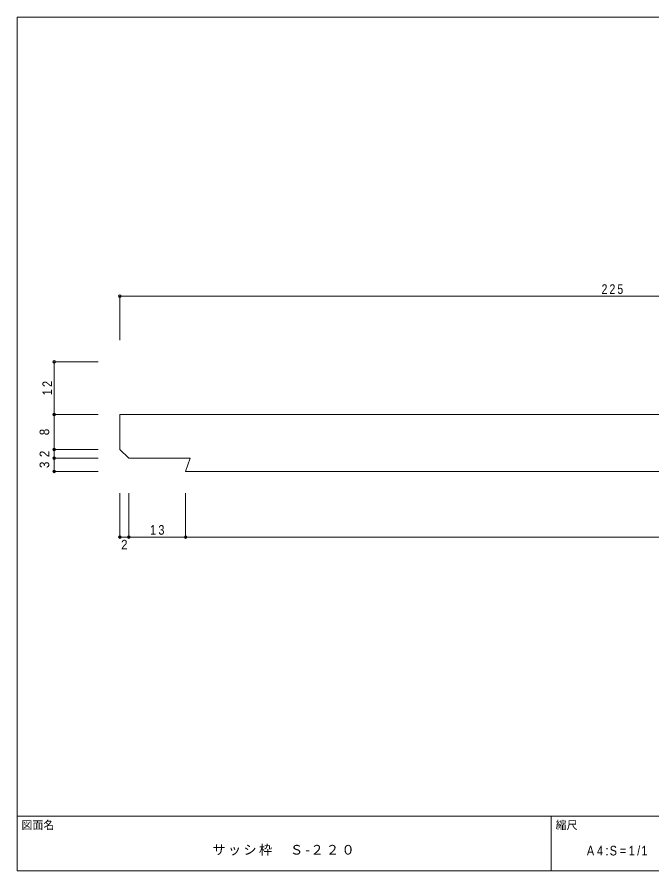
# Model space of a CAD drawing. Units: millimetres at full size, sheet at 1:1. Extents: x -141 to 141, y -98 to 98.
# Drawn here: x -141 to 4, y -97.5 to 97.5 of the extents above; entities that cross this region are included whole.
import ezdxf
from ezdxf.enums import TextEntityAlignment as Align

# ---------------------------------------------------------------- set-up
doc = ezdxf.new("R2010")
doc.units = ezdxf.units.MM
doc.header["$PDMODE"] = 32
doc.header["$PDSIZE"] = 0.6
for name, color, linetype, lineweight in [('0-0_ＫＢ製品', 2, 'Continuous', 9), ('0-3_寸法', 4, 'Continuous', 9), ('F-0_図面枠', 5, 'Continuous', 9), ('F-5_F-5ﾚｲﾔ', 7, 'Continuous', 9)]:
    doc.layers.add(name, color=color, linetype=linetype, lineweight=lineweight)
doc.styles.add('HGｺﾞｼｯｸM', font='')
doc.styles.get('HGｺﾞｼｯｸM').set_extended_font_data('HGｺﾞｼｯｸM')

msp = doc.modelspace()

# ---------------------------------------------------------------- linework, layer by layer
at = {"layer": '0-0_ＫＢ製品'}
for p, q in [((107.5, 6.75), (-117.5, 6.75)), ((-117.5, -1.25), (-117.5, 6.75)), ((-117.5, -1.25), (-115.5, -3.25)), ((-101.5, -3.25), (-115.5, -3.25)), ((-102.5, -6.25), (-101.5, -3.25)), ((116.5, -6.25), (-102.5, -6.25))]:
    msp.add_line(p, q, dxfattribs=at)
at = {"layer": '0-3_寸法'}
for p, q in [((107.5, 33.75), (-117.5, 33.75)), ((-117.5, 33.75), (-117.5, 23.75)), ((-132.5, 6.75), (-132.5, 18.75)), ((-132.5, 18.75), (-122.5, 18.75)), ((-132.5, -1.25), (-132.5, 6.75)), ((-132.5, 6.75), (-122.5, 6.75)), ((-132.5, -3.25), (-132.5, -1.25)), ((-132.5, -1.25), (-122.5, -1.25)), ((-132.5, -6.25), (-132.5, -3.25)), ((-132.5, -3.25), (-122.5, -3.25)), ((-132.5, -6.25), (-122.5, -6.25)), ((-117.5, -21.25), (-117.5, -11.25)), ((-115.5, -21.25), (-115.5, -11.25)), ((-102.5, -21.25), (-102.5, -11.25)), ((-117.5, -21.25), (-115.5, -21.25)), ((-115.5, -21.25), (-102.5, -21.25)), ((-102.5, -21.25), (117.5, -21.25))]:
    msp.add_line(p, q, dxfattribs=at)
for p in [(-117.5, 33.75), (-132.5, 18.75), (-132.5, 6.75), (-132.5, -1.25), (-132.5, -3.25), (-132.5, -6.25), (-117.5, -21.25), (-115.5, -21.25), (-102.5, -21.25)]:
    msp.add_point(p, dxfattribs=at)
at = {"layer": 'F-0_図面枠'}
for p, q in [((-141, 97.5), (141, 97.5)), ((-141, -97.5), (-141, 97.5)), ((-141, -85), (141, -85)), ((-19, -97.5), (-19, -85)), ((141, -97.5), (-141, -97.5))]:
    msp.add_line(p, q, dxfattribs=at)

# ---------------------------------------------------------------- texts
at = {"layer": '0-3_寸法', "color": 7, "style": 'HGｺﾞｼｯｸM', "width": 0.9}
for s, p in [('8', (-133, 2)), ('2', (-133, -3)), ('3', (-133, -5.5))]:
    msp.add_text(s, height=2.199, rotation=90, dxfattribs=at).set_placement(p, align=Align.BOTTOM_LEFT)
msp.add_text('2', height=2.199, dxfattribs=at).set_placement((-117.25, -24.75), align=Align.BOTTOM_LEFT)
at = {"layer": '0-3_寸法', "color": 7, "char_height": 2.199, "attachment_point": 7, "style": 'HGｺﾞｼｯｸM'}
for s, insert in [('\\T1.38;\\W0.8;225', (-7.5, 34.25)), ('\\T1.36;\\W0.85;13', (-110.625, -20.75))]:
    msp.add_mtext(s, dxfattribs=dict(at, insert=insert))
at = {"layer": '0-3_寸法', "color": 7, "insert": (-133, 11.125), "char_height": 2.199, "attachment_point": 7, "rotation": 90, "style": 'HGｺﾞｼｯｸM'}
msp.add_mtext('\\T1.36;\\W0.85;12', dxfattribs=at)
at = {"layer": 'F-0_図面枠', "color": 7, "style": 'HGｺﾞｼｯｸM'}
msp.add_text('図面名', height=1.833, dxfattribs=at).set_placement((-140, -88.5), align=Align.BOTTOM_LEFT)
at = {"layer": 'F-5_F-5ﾚｲﾔ', "style": 'HGｺﾞｼｯｸM'}
msp.add_text('縮尺', height=1.833, dxfattribs=at).set_placement((-18, -88.5), align=Align.BOTTOM_LEFT)
at = {"layer": 'F-5_F-5ﾚｲﾔ', "char_height": 2.199, "attachment_point": 7, "style": 'HGｺﾞｼｯｸM'}
for s, insert in [('\\T1.18;サッシ枠\u3000Ｓ-２２０', (-96.375, -94)), ('\\T1.39;\\W0.85;A4:S=1/1', (-10.875, -94))]:
    msp.add_mtext(s, dxfattribs=dict(at, insert=insert))

doc.saveas('drawing.dxf')
